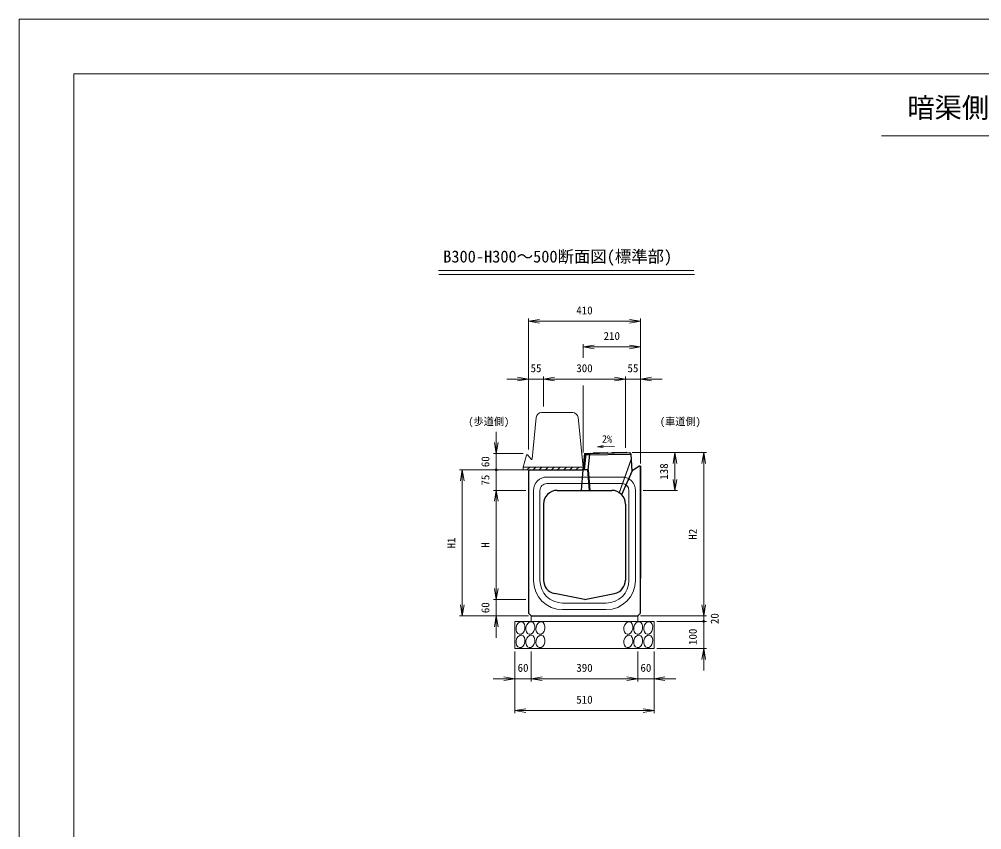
# Model space of a CAD drawing. Units: millimetres at full size, sheet at 1:20. Extents: x 0 to 8400, y 0 to 5940.
# Drawn here: x 0 to 3526, y 2970 to 5940 of the extents above; entities that cross this region are included whole.
import ezdxf
from ezdxf.enums import TextEntityAlignment as Align

# ---------------------------------------------------------------- set-up
doc = ezdxf.new("R2010")
doc.units = ezdxf.units.MM
doc.header["$LTSCALE"] = 20
for name, color, linetype, lineweight in [('0_2', 7, 'Continuous', 13), ('1', 7, 'Continuous', 9), ('CON2(細線）', 6, 'Continuous', 13), ('CON（太線）', 1, 'Continuous', 25), ('WORKLAYER', 2, 'Continuous', 25), ('寸法線', 7, 'Continuous', 9), ('構造物-寸法', 7, 'Continuous', 9)]:
    doc.layers.add(name, color=color, linetype=linetype, lineweight=lineweight)
doc.styles.add('ＭＳ ゴシック', font='')
doc.styles.get('ＭＳ ゴシック').set_extended_font_data('MS Gothic')

# ---------------------------------------------------------------- blocks, each defined once
blk = doc.blocks.new('open_arrow')
at = {"color": 0, "linetype": 'Continuous', "lineweight": -2}
blk.add_lwpolyline([(7.5, 1.25), (0, 0), (7.5, -1.25)], dxfattribs=at)
blk = doc.blocks.new('filled_dot')
at = {"color": 0, "linetype": 'Continuous', "lineweight": -2, "const_width": 1.25}
blk.add_lwpolyline([(-0.625, 0, 1), (0.625, 0, 1)], format="xyb", close=True, dxfattribs=at)

msp = doc.modelspace()

# ---------------------------------------------------------------- linework, layer by layer
at = {"layer": '0_2'}
for p, q in [((1878.72, 4328.59), (1893.93, 4480.61)), ((1913.83, 4498.62), (2027.63, 4498.62)), ((2047.53, 4480.61), (2065.73, 4298.62)), ((1858.25, 4342.29), (1845.73, 4298.62)), ((1875.16, 4327.56), (1862.97, 4343.2)), ((1845.73, 4298.62), (1845.73, 4288.62)), ((1845.73, 4298.62), (2065.73, 4298.62))]:
    msp.add_line(p, q, dxfattribs=at)
at = {"layer": '0_2', "color": 3, "lineweight": 25}
for p, q in [((2090.01, 4345.88), (2075.01, 4345.88)), ((2083.8, 4288.62), (2090.01, 4345.88)), ((2093.2, 4349.12), (2090.01, 4345.88)), ((2064.73, 4288.62), (2058.52, 4213.62)), ((2083.8, 4288.62), (2064.73, 4288.62)), ((2083.8, 4288.62), (2090.01, 4213.62))]:
    msp.add_line(p, q, dxfattribs=at)
at = {"layer": '0_2'}
for centre, radius, start, end in [((1913.83, 4478.62), 20, 90, 174.28941), ((2027.46, 4478.62), 20, 5.71059, 90), ((1860.84, 4341.54), 2.7, 37.91649, 164), ((1876.73, 4328.79), 2, 217.91649, 354.28941)]:
    msp.add_arc(centre, radius, start, end, dxfattribs=at)
at = {"layer": '1'}
for p, q in [((1536.01, 5018.79), (2471.63, 5018.79)), ((1536.73, 5004.42), (2473.64, 5004.42))]:
    msp.add_line(p, q, dxfattribs=at)
at = {"layer": 'CON2(細線）', "lineweight": 9}
for p, q in [((1932.72, 4262.62), (2208.72, 4262.62)), ((1932.72, 4238.62), (2208.72, 4238.62)), ((1883.72, 4213.62), (1883.72, 3883.44)), ((1907.72, 4213.62), (1907.72, 3883.46)), ((2233.72, 4213.62), (2233.72, 3883.62)), ((2257.72, 4213.62), (2257.72, 3883.62)), ((1990.72, 3800.62), (2150.72, 3800.62)), ((1990.72, 3776.62), (2150.72, 3776.62))]:
    msp.add_line(p, q, dxfattribs=at)
for centre, radius, start, end in [((1932.72, 4213.62), 49, 90, 180.00009), ((1932.72, 4213.62), 25, 90, 180.00009), ((2208.72, 4213.62), 49, 0, 90), ((2208.72, 4213.62), 25, 0, 90), ((1990.72, 3883.62), 107, 180.00009, 270), ((1990.72, 3883.62), 83, 180.00009, 270), ((2150.72, 3883.62), 107, 270, 0), ((2150.72, 3883.62), 83, 270, 0)]:
    msp.add_arc(centre, radius, start, end, dxfattribs=at)
at = {"layer": 'CON（太線）'}
for p, q in [((2070.73, 4348.72), (2064.73, 4288.62)), ((2071.74, 4345.88), (2066.06, 4288.94)), ((2075.25, 4348.8), (2069.24, 4288.62)), ((2070.73, 4348.72), (2236.01, 4351.86)), ((2102.72, 4351.33), (2153.72, 4352.3)), ((2172.72, 4352.66), (2223.72, 4353.63)), ((2236.01, 4351.86), (2241.03, 4346.86)), ((2241.03, 4346.86), (2244.67, 4284.38)), ((2270.72, 4302.62), (2244.67, 4284.38)), ((2275.72, 4302.62), (2270.72, 4302.62)), ((2275.72, 4302.62), (2275.72, 3890.48)), ((1870.72, 4288.62), (1865.72, 4283.62)), ((1870.72, 4288.62), (1865.72, 4283.62)), ((1865.72, 4283.62), (1865.72, 3763.62)), ((1870.72, 4288.62), (2065.72, 4288.62)), ((1870.72, 4288.62), (2065.72, 4288.62)), ((2069.24, 4288.62), (2066.06, 4288.94)), ((2244.46, 4287.9), (2246.18, 4285.44)), ((2275.72, 3763.62), (2275.72, 4299.62)), ((1970.72, 4213.62), (2170.72, 4213.62)), ((1920.72, 4163.62), (1920.72, 3884.48)), ((2220.72, 4163.62), (2220.72, 3884.61)), ((2070.72, 3813.62), (1960.92, 3835.58)), ((2070.72, 3813.62), (2180.53, 3835.58)), ((1865.72, 3763.62), (1875.72, 3753.62)), ((1875.72, 3753.62), (2265.72, 3753.62)), ((2275.72, 3763.62), (2265.72, 3753.62))]:
    msp.add_line(p, q, dxfattribs=at)
at = {"layer": 'CON（太線）', "color": 2}
msp.add_line((2070.22, 4343.61), (2241.03, 4346.86), dxfattribs=at)
at = {"layer": 'CON（太線）'}
for centre, start, end in [((1970.72, 4163.62), 90, 180), ((2170.72, 4163.62), 0, 90), ((1970.72, 3884.61), 180.05732, 258.69008), ((2170.72, 3884.61), 281.30993, 0)]:
    msp.add_arc(centre, 50, start, end, dxfattribs=at)
at = {"layer": 'WORKLAYER', "color": 3}
msp.add_line((2069.24, 4288.62), (2075.25, 4348.8), dxfattribs=at)
at = {"layer": 'WORKLAYER'}
for p, q in [((2089, 4345.88), (2082.79, 4288.62)), ((2092.18, 4349.1), (2089, 4345.88)), ((2089, 4213.62), (2082.79, 4288.62))]:
    msp.add_line(p, q, dxfattribs=at)
at = {"layer": '寸法線'}
for p, q in [((1865.72, 4363.58), (1865.72, 4843.1)), ((2275.72, 4833.1), (1865.72, 4833.1)), ((2275.72, 4423.62), (2275.72, 4843.1)), ((2138.87, 4377.46), (2118.94, 4373.74)), ((2118.94, 4373.74), (2180.85, 4374.92)), ((2118.94, 4373.74), (2139, 4370.79)), ((1860.72, 4288.62), (1612.81, 4288.62)), ((1622.81, 4288.62), (1622.81, 3753.62)), ((1860.72, 4288.62), (1737.65, 4288.62)), ((1747.65, 4288.62), (1747.65, 4133.62)), ((1855.72, 4213.62), (1737.65, 4213.62)), ((1855.72, 4213.62), (1737.65, 4213.62)), ((1747.65, 4213.62), (1747.65, 3813.62)), ((1747.65, 3893.62), (1747.65, 3673.62)), ((1855.72, 3813.62), (1737.65, 3813.62)), ((1855.72, 3813.62), (1737.65, 3813.62)), ((1865.72, 3753.62), (1612.81, 3753.62)), ((1865.72, 3753.62), (1737.65, 3753.62))]:
    msp.add_line(p, q, dxfattribs=at)
at = {"layer": '構造物-寸法'}
for p, q in [((3158.53, 5513.16), (5581.73, 5513.16)), ((2065.73, 4699.44), (2065.73, 4749.37)), ((2275.72, 4739.37), (2065.73, 4739.37)), ((2275.72, 4312.62), (2275.72, 4749.37)), ((1785.72, 4621.27), (2000.72, 4621.27)), ((1865.72, 4363.58), (1865.72, 4631.27)), ((1920.72, 4520.39), (1920.72, 4631.27)), ((1920.72, 4527.97), (1920.72, 4631.27)), ((1920.72, 4621.27), (2220.72, 4621.27)), ((2355.72, 4621.27), (2140.72, 4621.27)), ((2220.72, 4369.49), (2220.72, 4631.27)), ((2220.72, 4542.94), (2220.72, 4631.27)), ((2275.72, 4312.62), (2275.72, 4631.27)), ((2065.73, 4598.43), (2065.73, 4352.36)), ((1747.65, 4288.62), (1747.65, 4428.72)), ((1846.42, 4348.72), (1737.65, 4348.72)), ((2071.74, 4345.88), (2074.93, 4345.56)), ((2246.01, 4351.86), (2517.52, 4351.86)), ((2246.01, 4351.86), (2411.9, 4351.86)), ((2401.9, 4351.86), (2401.9, 4213.62)), ((2507.52, 4351.86), (2507.52, 3753.62)), ((2242.17, 4327.63), (2197.44, 4204.16)), ((2242.3, 4325.05), (2198.38, 4203.82)), ((1860.72, 4288.62), (1737.65, 4288.62)), ((1845.73, 4296.83), (1847.52, 4298.62)), ((1845.73, 4288.62), (2064.73, 4288.62)), ((1859.97, 4288.62), (1869.97, 4298.62)), ((1882.42, 4288.62), (1892.42, 4298.62)), ((1904.87, 4288.62), (1914.87, 4298.62)), ((1927.32, 4288.62), (1937.32, 4298.62)), ((1949.77, 4288.62), (1959.77, 4298.62)), ((1972.22, 4288.62), (1982.22, 4298.62)), ((1994.68, 4288.62), (2004.67, 4298.62)), ((2017.13, 4288.62), (2027.13, 4298.62)), ((2039.58, 4288.62), (2049.58, 4298.62)), ((2062.03, 4288.62), (2065.03, 4291.62)), ((2244.66, 4284.47), (2206.29, 4198.22)), ((2246.18, 4285.44), (2207.2, 4197.81)), ((2285.72, 4213.62), (2411.9, 4213.62)), ((2507.52, 3833.62), (2507.52, 3653.62)), ((1875.72, 3753.62), (1875.72, 3733.62)), ((2265.72, 3753.62), (2265.72, 3733.62)), ((2275.72, 3753.62), (2517.52, 3753.62)), ((2275.72, 3753.62), (2517.52, 3753.62)), ((1875.72, 3733.62), (1815.72, 3733.62)), ((1815.72, 3733.62), (1815.72, 3633.62)), ((2265.72, 3733.62), (1875.72, 3733.62)), ((2325.72, 3733.62), (2265.72, 3733.62)), ((2325.72, 3633.62), (2325.72, 3733.62)), ((2335.72, 3733.62), (2517.52, 3733.62)), ((2335.72, 3733.62), (2517.52, 3733.62)), ((2507.52, 3733.62), (2507.52, 3553.62)), ((1815.72, 3633.62), (1875.72, 3633.62)), ((1875.72, 3633.62), (2265.72, 3633.62)), ((2265.72, 3633.62), (2325.72, 3633.62)), ((2335.72, 3633.62), (2517.52, 3633.62)), ((1815.72, 3623.62), (1815.72, 3513.46)), ((1815.72, 3623.62), (1815.72, 3396.69)), ((1875.72, 3623.62), (1875.72, 3513.46)), ((1875.72, 3623.62), (1875.72, 3513.46)), ((2265.72, 3623.62), (2265.72, 3513.46)), ((2265.72, 3623.62), (2265.72, 3513.46)), ((2325.72, 3623.62), (2325.72, 3513.46)), ((2325.72, 3623.62), (2325.72, 3396.69)), ((1735.72, 3523.46), (1955.72, 3523.46)), ((1875.72, 3523.46), (2265.72, 3523.46)), ((2185.72, 3523.46), (2405.72, 3523.46)), ((1815.72, 3406.69), (2325.72, 3406.69))]:
    msp.add_line(p, q, dxfattribs=at)
at = {"layer": '構造物-寸法', "color": 1}
for p, q in [((2100.72, 4349.29), (2102.72, 4351.33)), ((2153.72, 4352.3), (2155.72, 4350.33)), ((2170.73, 4350.62), (2172.72, 4352.66)), ((2223.72, 4353.63), (2226.68, 4351.69))]:
    msp.add_line(p, q, dxfattribs=at)
at = {"layer": '構造物-寸法', "color": 5}
for p, q in [((2242.17, 4327.63), (2197.44, 4204.16)), ((2208.1, 4199.83), (2246.18, 4285.44))]:
    msp.add_line(p, q, dxfattribs=at)
at = {"layer": '構造物-寸法', "color": 2}
msp.add_lwpolyline([(0, 5940), (0, 0), (8400, 0), (8400, 5940)], close=True, dxfattribs=at)
at = {"layer": '構造物-寸法'}
msp.add_lwpolyline([(200, 5740), (200, 200), (8200, 200), (8200, 5740)], close=True, dxfattribs=at)
for centre in [(1836.31, 3709.2), (1872.31, 3709.2), (1909.31, 3709.2), (2231.31, 3709.2), (2267.31, 3709.2), (2304.31, 3709.2), (1836.31, 3660.2), (1872.31, 3660.2), (1909.31, 3660.2), (2231.31, 3660.2), (2267.31, 3660.2), (2304.31, 3660.2)]:
    msp.add_ellipse(centre, major_axis=(-4.13, -22.89), ratio=0.698644, dxfattribs=at)

# ---------------------------------------------------------------- block references
at = {"layer": '寸法線', "xscale": 5.33, "yscale": 5.33}
msp.add_blockref('open_arrow', (1865.72, 4833.1), dxfattribs=at)
at = {"layer": '寸法線'}
for name, p, xscale, yscale, rotation in [('open_arrow', (2275.72, 4833.1), 5.33, 5.33, 180), ('open_arrow', (1622.81, 4288.62), 5.33, 5.33, 270), ('filled_dot', (1747.65, 4288.62), 4, 4, 270), ('open_arrow', (1747.65, 4213.62), 5.33, 5.33, 270), ('open_arrow', (1747.65, 4213.62), 5.33, 5.33, 270), ('open_arrow', (1747.65, 3813.62), 5.33, 5.33, 90), ('open_arrow', (1747.65, 3813.62), 5.33, 5.33, 90), ('open_arrow', (1622.81, 3753.62), 5.33, 5.33, 90), ('open_arrow', (1747.65, 3753.62), 5.33, 5.33, 270)]:
    msp.add_blockref(name, p, dxfattribs=dict(at, xscale=xscale, yscale=yscale, rotation=rotation))
at = {"layer": '構造物-寸法', "xscale": 5.33, "yscale": 5.33}
for p in [(2065.73, 4739.37), (1920.72, 4621.27), (1920.72, 4621.27), (2275.72, 4621.27), (1875.72, 3523.46), (1875.72, 3523.46), (2325.72, 3523.46), (1815.72, 3406.69)]:
    msp.add_blockref('open_arrow', p, dxfattribs=at)
at = {"layer": '構造物-寸法'}
for name, p, xscale, yscale, rotation in [('open_arrow', (2275.72, 4739.37), 5.33, 5.33, 180), ('open_arrow', (1865.72, 4621.27), 5.33, 5.33, 180), ('open_arrow', (2220.72, 4621.27), 5.33, 5.33, 180), ('open_arrow', (2220.72, 4621.27), 5.33, 5.33, 180), ('open_arrow', (1747.65, 4348.72), 5.33, 5.33, 90), ('open_arrow', (2401.9, 4351.86), 5.33, 5.33, 270), ('open_arrow', (2507.52, 4351.86), 5.33, 5.33, 270), ('filled_dot', (1747.65, 4288.62), 4, 4, 90), ('open_arrow', (2401.9, 4213.62), 5.33, 5.33, 90), ('open_arrow', (2507.52, 3753.62), 5.33, 5.33, 90), ('open_arrow', (2507.52, 3753.62), 5.33, 5.33, 90), ('filled_dot', (2507.52, 3733.62), 4, 4, 270), ('filled_dot', (2507.52, 3733.62), 4, 4, 270), ('open_arrow', (2507.52, 3633.62), 5.33, 5.33, 270), ('open_arrow', (1815.72, 3523.46), 5.33, 5.33, 180), ('open_arrow', (2265.72, 3523.46), 5.33, 5.33, 180), ('open_arrow', (2265.72, 3523.46), 5.33, 5.33, 180), ('open_arrow', (2325.72, 3406.69), 5.33, 5.33, 180)]:
    msp.add_blockref(name, p, dxfattribs=dict(at, xscale=xscale, yscale=yscale, rotation=rotation))

# ---------------------------------------------------------------- texts
at = {"layer": '寸法線', "style": 'ＭＳ ゴシック'}
for s, height, p in [('暗渠側溝(B300標準部・集水部)RGA-防草-基本型', 73.31, (3253.19, 5556.98)), ('B300-H300～500断面図(標準部)', 43.99, (1553.06, 5035.38))]:
    msp.add_text(s, height=height, dxfattribs=at).set_placement(p, align=Align.BOTTOM_LEFT)
msp.add_text('410', height=29.33, dxfattribs=at).set_placement((2070.72, 4873.1), align=Align.MIDDLE_CENTER)
msp.add_text('2%', height=27.49, dxfattribs=at).set_placement((2153.48, 4379.9), align=Align.BOTTOM_CENTER)
for s, p in [('75', (1707.65, 4251.12)), ('H1', (1582.81, 4021.12)), ('H', (1707.65, 4013.62)), ('60', (1707.65, 3783.62))]:
    msp.add_text(s, height=29.33, rotation=90, dxfattribs=at).set_placement(p, align=Align.MIDDLE_CENTER)
at = {"layer": '構造物-寸法', "style": 'ＭＳ ゴシック'}
for s, p in [('210', (2170.72, 4779.37)), ('55', (1893.22, 4661.27)), ('300', (2070.72, 4661.27)), ('55', (2248.22, 4661.27)), ('60', (1845.72, 3563.46)), ('390', (2070.72, 3563.46)), ('60', (2295.72, 3563.46)), ('510', (2070.72, 3446.69))]:
    msp.add_text(s, height=29.33, dxfattribs=at).set_placement(p, align=Align.MIDDLE_CENTER)
for s, p in [('(歩道側)', (1645.14, 4444.05)), ('(車道側)', (2347.01, 4444.05))]:
    msp.add_text(s, height=27.49, dxfattribs=at).set_placement(p, align=Align.BOTTOM_LEFT)
for s, p in [('60', (1707.65, 4318.67)), ('138', (2361.9, 4282.74)), ('H2', (2467.52, 4052.74)), ('20', (2547.52, 3743.62)), ('100', (2467.52, 3676.96))]:
    msp.add_text(s, height=29.33, rotation=90, dxfattribs=at).set_placement(p, align=Align.MIDDLE_CENTER)

doc.saveas('drawing.dxf')
